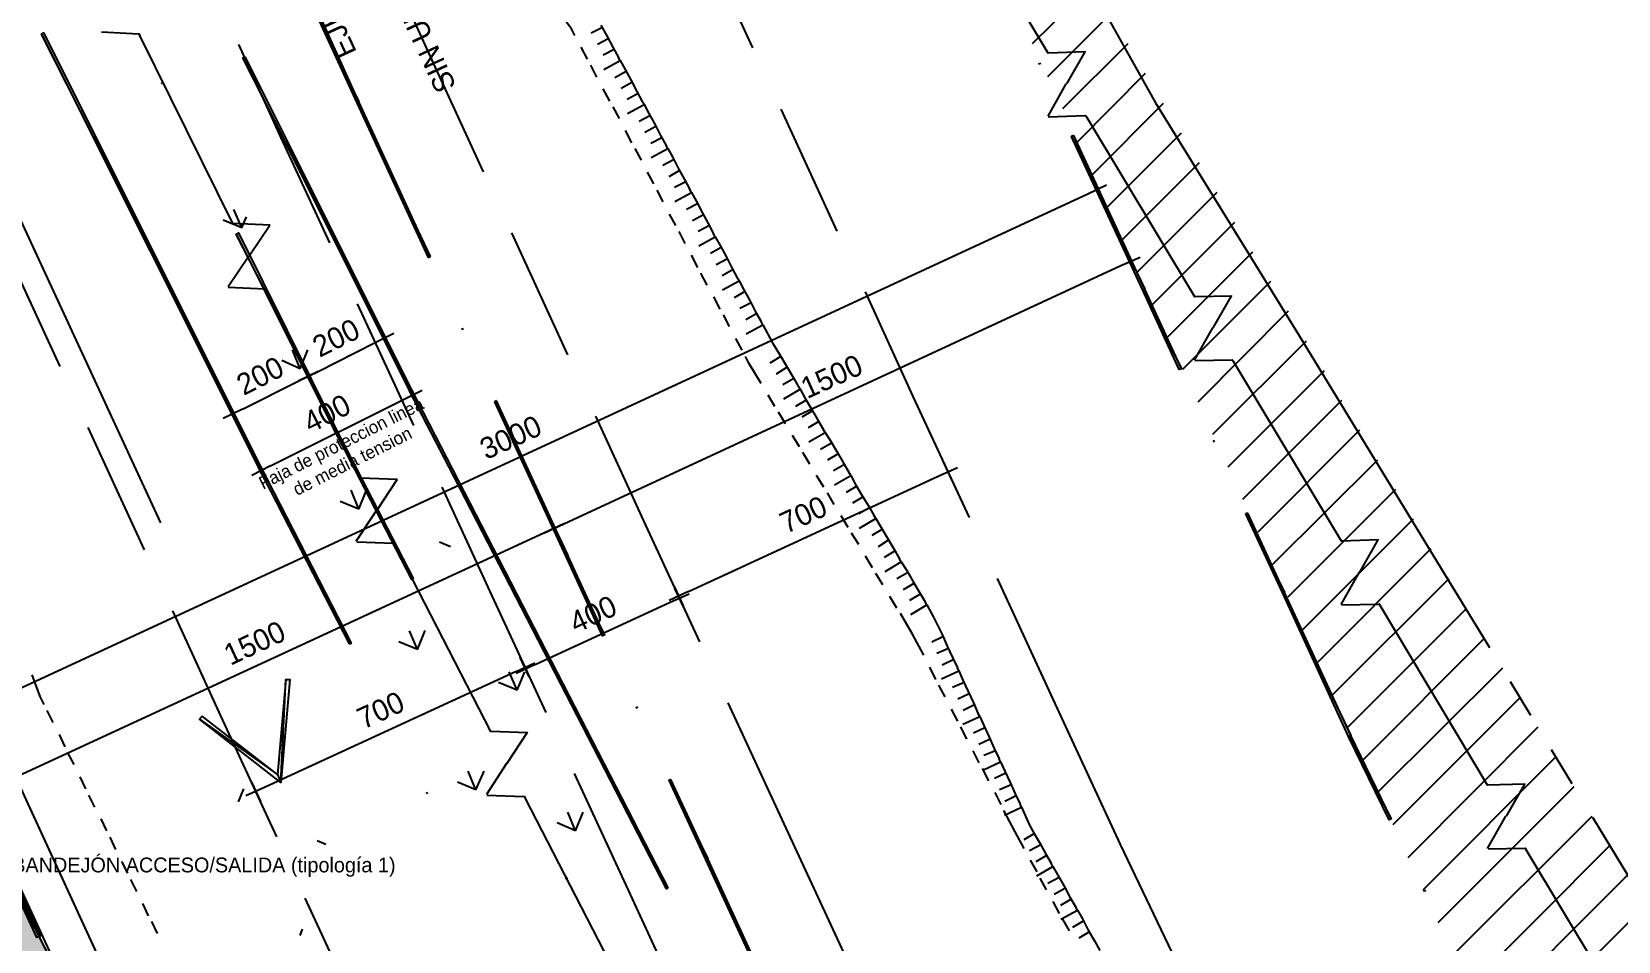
# Model space of a CAD drawing. Header units: metres. Extents: x 1 to 213, y 1 to 147.
# Drawn here: x 102.97 to 140.43, y 96.45 to 117.91 of the extents above; entities that cross this region are included whole.
import ezdxf

# ---------------------------------------------------------------- set-up
doc = ezdxf.new("R2010")
doc.units = ezdxf.units.M
for name, color, linetype in [('00-BASE-ARQUITECTURA', 8, 'Continuous'), ('00-BASE-TEXTO', 8, 'Continuous'), ('PJ-GRAVILLA', 42, 'Continuous'), ('PJ-LIMITE-JARDIN', 7, 'Continuous'), ('PJ-RIEGO-SECTORES', 5, 'Continuous'), ('PJ-ZONAS-TIPOLOGIA', 30, 'Continuous')]:
    doc.layers.add(name, color=color, linetype=linetype)

msp = doc.modelspace()

# ---------------------------------------------------------------- hatches: boundary and pattern name
at = {"layer": 'PJ-GRAVILLA'}
h = msp.add_hatch(dxfattribs=at)
h.set_pattern_fill('GRAVEL', scale=0.03)
h.paths.add_polyline_path([(96.457, 105.666), (98.275, 106.618), (98.292, 106.626), (98.306, 106.613), (98.72, 106.2), (98.733, 106.186), (98.739, 106.168), (98.923, 105.579), (98.947, 105.515), (98.975, 105.453), (99.009, 105.393), (99.385, 104.792), (99.394, 104.775), (99.402, 104.757), (99.952, 103.304), (99.986, 103.227), (100.028, 103.153), (100.077, 103.085), (100.134, 103.022), (100.262, 102.893), (100.276, 102.878), (100.285, 102.859), (100.855, 101.394), (100.884, 101.327), (100.919, 101.264), (100.96, 101.203), (101.148, 100.953), (101.158, 100.938), (101.165, 100.922), (101.76, 99.436), (101.797, 99.356), (102.429, 98.178), (102.437, 98.16), (102.438, 98.141), (102.438, 98.131), (102.441, 98.056), (102.452, 97.982), (102.469, 97.909), (102.494, 97.838), (102.525, 97.769), (103.794, 95.272), (103.803, 95.249), (103.81, 95.226), (103.893, 94.868), (103.914, 94.794), (103.942, 94.722), (103.977, 94.653), (104.018, 94.588), (104.065, 94.527), (104.189, 94.383), (104.201, 94.368), (104.202, 94.333), (104.21, 94.253), (104.226, 94.175), (104.25, 94.099), (104.281, 94.026), (104.319, 93.956), (104.677, 93.369), (104.686, 93.353), (104.693, 93.337), (105.277, 91.836), (105.307, 91.768), (105.344, 91.702), (105.735, 91.077), (105.744, 91.06), (105.752, 91.042), (106.302, 89.59), (106.336, 89.513), (106.378, 89.439), (106.427, 89.37), (106.484, 89.307), (106.613, 89.178), (106.626, 89.164), (106.627, 89.145), (106.627, 89.137), (106.631, 89.062), (106.641, 88.986), (106.659, 88.913), (106.684, 88.841), (106.715, 88.772), (107.5, 87.241), (107.516, 87.207), (108.087, 85.779), (108.116, 85.715), (108.15, 85.654), (108.19, 85.596), (108.379, 85.344), (108.39, 85.328), (108.398, 85.309), (108.76, 84.302), (108.792, 84.227), (108.83, 84.156), (109.262, 83.449), (109.272, 83.431), (109.28, 83.413), (109.642, 82.406), (109.673, 82.331), (109.712, 82.26), (110.146, 81.551), (110.154, 81.535), (110.161, 81.519), (110.723, 80.075), (110.76, 79.993), (110.806, 79.916), (110.861, 79.845), (111.022, 79.657), (111.036, 79.639), (111.045, 79.619), (111.638, 78.094), (111.675, 78.012), (112.572, 76.303), (112.579, 76.288), (112.584, 76.271), (112.668, 75.906), (112.689, 75.832), (112.717, 75.76), (112.752, 75.692), (112.793, 75.627), (112.84, 75.566), (112.965, 75.42), (112.976, 75.406), (112.985, 75.39), (113.585, 74.103), (113.593, 74.083), (113.594, 74.078), (113.601, 74.011), (113.617, 73.934), (113.64, 73.86), (113.67, 73.787), (113.708, 73.718), (113.752, 73.653), (113.848, 73.524), (113.858, 73.51), (113.865, 73.494), (114.46, 72.008), (114.497, 71.927), (115.128, 70.749), (115.137, 70.732), (115.138, 70.712), (115.138, 70.709), (115.142, 70.632), (115.153, 70.555), (115.171, 70.48), (115.197, 70.407), (115.23, 70.336), (116.011, 68.853), (116.019, 68.835), (116.02, 68.802), (116.028, 68.722), (116.044, 68.644), (116.068, 68.568), (116.099, 68.494), (116.137, 68.424), (116.494, 67.839), (116.504, 67.821), (116.512, 67.802), (116.852, 66.857), (116.88, 66.79), (116.913, 66.726), (116.953, 66.665), (116.997, 66.608), (117.153, 66.426), (117.165, 66.41), (117.167, 66.37), (117.167, 66.37), (117.17, 66.313), (117.182, 66.235), (117.201, 66.158), (117.228, 66.084), (117.262, 66.012), (117.775, 65.06), (117.783, 65.043), (117.789, 65.025), (117.983, 64.407), (118.007, 64.339), (118.038, 64.274), (118.922, 62.589), (118.929, 62.574), (118.934, 62.557), (119.018, 62.192), (119.039, 62.118), (119.067, 62.046), (119.102, 61.977), (119.143, 61.912), (119.19, 61.851), (119.313, 61.709), (119.326, 61.691), (119.335, 61.672), (119.604, 61), (113.028, 61), (113.951, 62.424), (113.988, 62.487), (114.019, 62.554), (114.291, 63.213), (114.301, 63.235), (114.314, 63.255), (114.889, 64.045), (114.931, 64.11), (114.967, 64.179), (114.997, 64.251), (115.019, 64.326), (115.034, 64.402), (115.047, 64.494), (115.051, 64.514), (115.062, 64.531), (115.161, 64.657), (115.206, 64.722), (115.246, 64.792), (115.277, 64.865), (115.302, 64.941), (115.319, 65.019), (115.328, 65.099), (115.329, 65.179), (115.321, 65.258), (115.307, 65.337), (115.284, 65.413), (115.254, 65.487), (96.449, 105.64), (96.442, 105.657), (96.457, 105.666)])

# ---------------------------------------------------------------- linework, layer by layer
at = {"layer": '00-BASE-ARQUITECTURA'}
for points in [[(132.733, 32.681), (129.96, 38.513), (126.753, 45.678), (123.451, 52.758), (120.043, 60.007), (116.752, 67.225), (113.566, 74.21), (110.402, 81.365), (106.962, 88.477), (103.628, 95.705), (100.348, 102.806), (97.046, 109.993), (93.786, 117.105), (90.42, 124.481), (87.14, 131.54), (83.753, 138.843), (80.652, 145.574)], [(112.095, 145.574), (114.974, 140.727), (118.255, 135.329), (121.504, 129.73), (125.091, 124.121), (129.505, 116.237), (132.881, 110.765), (136.162, 105.389), (137.389, 103.378)], [(84.028, 140.663), (126.446, 48.45)], [(84.039, 140.642), (126.457, 48.429)], [(106.02, 106.32), (92.685, 135.128)], [(117.852, 122.206), (118.858, 119.994), (119.99, 117.538)], [(127.409, 116.681), (127.843, 117.443), (126.975, 117.411), (124.425, 121.666)], [(111.492, 119.285), (112.497, 117.073), (113.63, 114.607)], [(126.605, 117.634), (128.012, 119.031)], [(109.724, 118.396), (109.672, 118.375), (110.698, 116.258), (109.724, 118.396)], [(109.672, 118.375), (110.698, 116.258), (110.656, 116.237), (109.672, 118.375)], [(115.799, 117.824), (115.715, 117.983), (115.439, 118.343)], [(116.445, 118.015), (116.18, 117.877)], [(116.413, 118.068), (116.561, 117.803)], [(126.965, 116.861), (128.436, 118.332)], [(108.37, 107.654), (103.205, 117.856), (103.247, 117.888), (108.37, 107.654)], [(108.327, 107.632), (108.37, 107.654), (103.205, 117.856), (108.327, 107.632)], [(104.623, 117.909), (105.502, 117.867), (105.523, 117.824)], [(108.603, 113.347), (107.724, 113.39), (105.523, 117.824)], [(116.582, 117.75), (116.328, 117.613)], [(116.561, 117.803), (116.699, 117.538)], [(127.314, 116.099), (128.859, 117.634)], [(107.851, 117.613), (108.857, 115.411), (110, 112.935)], [(111.936, 109.463), (107.957, 117.295), (108.01, 117.316), (111.936, 109.463)], [(111.894, 109.442), (111.936, 109.463), (107.957, 117.295), (111.894, 109.442)], [(116.096, 117.263), (115.947, 117.549)], [(116.72, 117.496), (116.466, 117.359)], [(116.477, 117.02), (116.868, 117.232), (116.826, 117.306)], [(116.699, 117.538), (116.826, 117.306)], [(116.318, 116.84), (116.17, 117.126)], [(117.006, 116.978), (116.741, 116.829)], [(116.868, 117.232), (116.985, 117.02)], [(116.985, 117.02), (117.122, 116.766)], [(126.795, 117.168), (126.742, 117.147)], [(127.674, 115.327), (129.272, 116.935)], [(106.031, 116.692), (106.073, 116.713)], [(116.625, 116.279), (116.466, 116.565)], [(117.143, 116.713), (116.889, 116.575)], [(117.122, 116.766), (117.26, 116.501)], [(117.26, 116.501), (117.387, 116.268)], [(126.975, 115.919), (127.399, 116.681)], [(110.698, 116.258), (110.656, 116.237)], [(110.698, 116.258), (110.656, 116.237), (112.381, 112.607), (110.698, 116.258)], [(110.656, 116.237), (112.381, 112.607), (112.338, 112.585), (110.656, 116.237)], [(116.847, 115.866), (116.699, 116.141)], [(117.292, 116.459), (117.027, 116.311)], [(117.038, 115.983), (117.429, 116.194), (117.387, 116.268)], [(117.429, 116.194), (117.546, 115.983)], [(128.023, 114.554), (129.695, 116.226)], [(117.567, 115.93), (117.313, 115.792)], [(117.546, 115.983), (117.683, 115.729)], [(120.657, 116.089), (121.98, 113.21)], [(126.975, 115.909), (127.854, 115.94), (127.885, 115.898)], [(131.304, 111.675), (130.436, 111.654), (127.885, 115.898)], [(117.143, 115.295), (116.995, 115.581)], [(117.704, 115.676), (117.45, 115.538)], [(117.852, 115.411), (117.588, 115.274)], [(117.683, 115.729), (117.821, 115.464)], [(117.821, 115.464), (117.948, 115.231)], [(127.578, 115.464), (127.526, 115.443), (129.251, 111.834), (127.578, 115.464)], [(127.526, 115.443), (129.251, 111.834), (129.208, 111.813), (127.526, 115.443)], [(128.383, 113.792), (130.118, 115.528)], [(117.366, 114.882), (117.217, 115.157)], [(117.598, 114.946), (117.99, 115.157), (117.948, 115.231)], [(117.99, 115.157), (118.106, 114.946)], [(101.491, 114.692), (102.496, 112.49), (103.639, 110.014)], [(118.128, 114.893), (117.874, 114.755)], [(118.265, 114.639), (118.011, 114.49)], [(118.106, 114.946), (118.244, 114.681)], [(118.244, 114.681), (118.382, 114.427)], [(128.732, 113.019), (130.542, 114.829)], [(117.662, 114.321), (117.514, 114.596)], [(118.413, 114.374), (118.149, 114.236)], [(118.382, 114.427), (118.509, 114.194)], [(127.907, 114.088), (128.351, 114.3)], [(128.235, 113.972), (128.023, 114.427)], [(101.131, 101.695), (127.907, 114.088)], [(117.884, 113.898), (117.736, 114.173)], [(118.159, 113.908), (118.551, 114.12), (118.509, 114.194)], [(118.551, 114.12), (118.667, 113.908)], [(118.667, 113.908), (118.805, 113.644)], [(129.092, 112.257), (130.965, 114.131)], [(107.936, 113.284), (107.745, 113.718)], [(107.936, 113.284), (108.042, 113.549)], [(118.18, 113.337), (118.032, 113.612)], [(118.688, 113.855), (118.434, 113.718)], [(118.837, 113.591), (118.572, 113.453)], [(118.805, 113.644), (118.942, 113.39)], [(107.936, 113.284), (107.491, 113.464)], [(110.148, 108.553), (107.798, 113.136), (107.851, 113.168), (110.148, 108.553)], [(110.105, 108.532), (110.148, 108.553), (107.798, 113.136), (110.105, 108.532)], [(108.105, 112.628), (108.592, 113.347)], [(114.296, 113.168), (115.619, 110.289)], [(118.403, 112.914), (118.255, 113.199)], [(118.974, 113.337), (118.71, 113.199)], [(118.72, 112.861), (119.112, 113.072), (119.07, 113.146)], [(118.942, 113.39), (119.07, 113.146)], [(129.441, 111.485), (131.378, 113.422)], [(119.249, 112.818), (118.995, 112.681)], [(119.112, 113.072), (119.228, 112.871)], [(119.228, 112.871), (119.366, 112.607)], [(107.608, 111.898), (108.095, 112.628)], [(115.535, 106.299), (128.69, 112.395)], [(118.699, 112.353), (118.551, 112.638)], [(119.398, 112.554), (119.133, 112.416)], [(119.366, 112.607), (119.503, 112.342)], [(128.69, 112.395), (129.145, 112.596)], [(129.018, 112.268), (128.817, 112.723)], [(129.801, 110.723), (131.801, 112.723)], [(118.921, 111.929), (118.773, 112.215)], [(119.535, 112.3), (119.271, 112.152)], [(119.281, 111.823), (119.673, 112.035), (119.63, 112.109)], [(119.503, 112.342), (119.63, 112.109)], [(119.673, 112.035), (119.789, 111.823)], [(130.15, 109.95), (132.225, 112.025)], [(107.608, 111.887), (108.486, 111.845)], [(108.507, 111.802), (108.497, 111.845)], [(111.608, 107.347), (110.73, 107.378), (110.127, 108.543), (108.507, 111.802)], [(119.228, 111.368), (119.08, 111.654)], [(119.81, 111.781), (119.556, 111.633)], [(119.789, 111.823), (119.927, 111.569)], [(122.647, 111.771), (123.779, 109.305), (125.102, 106.447)], [(129.251, 111.834), (129.208, 111.813)], [(129.251, 111.834), (129.208, 111.813), (130.118, 109.961), (129.251, 111.834)], [(129.208, 111.813), (130.118, 109.961), (130.066, 109.94), (129.208, 111.813)], [(130.87, 110.924), (131.304, 111.686)], [(110.656, 111.495), (111.989, 108.617)], [(119.958, 111.517), (119.694, 111.379)], [(120.096, 111.263), (119.831, 111.114)], [(119.927, 111.569), (120.064, 111.305)], [(120.064, 111.305), (120.191, 111.072)], [(130.51, 109.178), (132.648, 111.326)], [(111.407, 110.458), (111.185, 110.903)], [(113.164, 110.903), (113.122, 110.882)], [(119.45, 110.956), (119.302, 111.231)], [(119.842, 110.786), (120.234, 110.998), (120.191, 111.072)], [(120.234, 110.998), (120.466, 110.575), (120.636, 110.289)], [(130.425, 110.162), (130.859, 110.924)], [(109.735, 109.897), (111.068, 110.575)], [(111.068, 110.575), (111.524, 110.797)], [(119.747, 110.395), (119.599, 110.67)], [(130.859, 108.416), (133.071, 110.617)], [(109.312, 109.961), (108.878, 110.151)], [(109.312, 109.961), (109.132, 110.405)], [(109.312, 109.961), (109.492, 110.405)], [(120.191, 109.612), (119.906, 110.088), (119.821, 110.247)], [(120.657, 110.247), (120.403, 110.088)], [(120.636, 110.289), (120.784, 110.035)], [(130.436, 110.151), (131.314, 110.172), (131.346, 110.13)], [(109.28, 109.675), (109.735, 109.897)], [(109.735, 109.897), (109.28, 109.675)], [(109.619, 109.569), (109.396, 110.014)], [(109.396, 110.014), (109.619, 109.569)], [(120.805, 109.993), (120.551, 109.834)], [(120.784, 110.035), (120.932, 109.781)], [(120.932, 109.781), (121.07, 109.548)], [(131.219, 107.643), (133.495, 109.918)], [(134.331, 105.156), (134.765, 105.918), (133.897, 105.886), (131.346, 110.13)], [(107.946, 109.008), (109.28, 109.675)], [(111.746, 109.231), (112.19, 109.453)], [(112.074, 109.125), (111.852, 109.569)], [(117.99, 97.705), (111.894, 109.442), (111.936, 109.463), (117.99, 97.705)], [(111.894, 109.442), (111.936, 109.463)], [(117.948, 97.684), (117.99, 97.705), (111.894, 109.442), (117.948, 97.684)], [(120.964, 109.728), (120.71, 109.58)], [(120.731, 109.252), (121.112, 109.474), (121.07, 109.548)], [(121.112, 109.474), (121.228, 109.273)], [(107.608, 109.114), (107.83, 108.67)], [(108.613, 107.664), (111.746, 109.231)], [(113.947, 109.199), (113.905, 109.178), (115.63, 105.548), (113.947, 109.199)], [(113.905, 109.178), (115.63, 105.548), (115.588, 105.526), (113.905, 109.178)], [(120.519, 109.072), (120.361, 109.336)], [(121.26, 109.22), (121.006, 109.072)], [(121.228, 109.273), (121.377, 109.019)], [(121.377, 109.019), (121.525, 108.765)], [(131.568, 106.881), (133.907, 109.22)], [(107.946, 109.008), (107.491, 108.786)], [(116.286, 108.839), (117.418, 106.373), (118.741, 103.516)], [(120.773, 108.659), (120.604, 108.934)], [(121.408, 108.966), (121.154, 108.818)], [(121.557, 108.712), (121.303, 108.564)], [(121.525, 108.765), (121.662, 108.532)], [(104.295, 108.574), (105.629, 105.685)], [(111.979, 105.008), (110.105, 108.532), (110.148, 108.553), (111.979, 105.008)], [(110.105, 108.532), (110.148, 108.553)], [(111.936, 104.987), (111.979, 105.008), (110.105, 108.532), (111.936, 104.987)], [(121.101, 108.119), (120.932, 108.384)], [(121.324, 108.236), (121.705, 108.458), (121.662, 108.532)], [(121.705, 108.458), (121.832, 108.257)], [(131.928, 106.108), (134.331, 108.521)], [(121.345, 107.707), (121.176, 107.982)], [(121.853, 108.204), (121.599, 108.056)], [(122.012, 107.95), (121.758, 107.802)], [(121.832, 108.257), (121.98, 108.003)], [(121.98, 108.003), (122.128, 107.749)], [(130.902, 108.257), (130.859, 108.236)], [(108.613, 107.664), (108.169, 107.442)], [(108.275, 107.781), (108.497, 107.326)], [(110.518, 103.484), (108.327, 107.632), (108.37, 107.654), (110.518, 103.484)], [(108.327, 107.632), (108.37, 107.654)], [(110.465, 103.463), (110.518, 103.484), (108.327, 107.632), (110.465, 103.463)], [(122.16, 107.696), (121.906, 107.548)], [(121.927, 107.22), (122.308, 107.442), (122.266, 107.516)], [(122.128, 107.749), (122.266, 107.516)], [(124.372, 107.421), (124.827, 107.632)], [(124.71, 107.304), (124.499, 107.759)], [(132.277, 105.346), (134.754, 107.812)], [(111.121, 106.616), (111.598, 107.347)], [(112.656, 107.167), (113.788, 104.701), (115.111, 101.843)], [(118.477, 104.701), (124.372, 107.421)], [(121.673, 107.167), (121.504, 107.442)], [(122.456, 107.188), (122.202, 107.04)], [(122.308, 107.442), (122.424, 107.23)], [(122.424, 107.23), (122.573, 106.976)], [(110.698, 106.648), (110.254, 106.828)], [(110.698, 106.648), (110.518, 107.093)], [(110.698, 106.648), (110.878, 107.093)], [(121.916, 106.754), (121.758, 107.029)], [(122.604, 106.934), (122.35, 106.786)], [(122.573, 106.976), (122.731, 106.722)], [(132.637, 104.574), (135.177, 107.114)], [(110.635, 105.886), (111.111, 106.616)], [(115.196, 106.426), (115.408, 105.971)], [(115.408, 105.971), (115.196, 106.426)], [(122.245, 106.214), (122.086, 106.489)], [(122.753, 106.68), (122.498, 106.532)], [(122.52, 106.193), (122.901, 106.426), (122.858, 106.5)], [(122.731, 106.722), (122.858, 106.5)], [(122.901, 106.426), (123.028, 106.214)], [(131.685, 106.553), (131.642, 106.532), (132.553, 104.68), (131.685, 106.553)], [(131.642, 106.532), (132.553, 104.68), (132.51, 104.659), (131.642, 106.532)], [(132.987, 103.801), (135.601, 106.415)], [(115.08, 106.087), (101.914, 100.002)], [(115.535, 106.299), (115.08, 106.087)], [(115.08, 106.087), (115.535, 106.299)], [(122.498, 105.812), (122.329, 106.077)], [(123.059, 106.172), (122.805, 106.024)], [(123.028, 106.214), (123.176, 105.96)], [(110.645, 105.876), (111.513, 105.844)], [(111.545, 105.802), (111.524, 105.844)], [(114.688, 101.367), (113.81, 101.399), (111.545, 105.802)], [(112.857, 105.759), (112.603, 105.865)], [(123.208, 105.918), (122.954, 105.759)], [(123.356, 105.664), (123.102, 105.505)], [(123.176, 105.96), (123.324, 105.706)], [(123.324, 105.706), (123.462, 105.473)], [(133.346, 103.039), (136.013, 105.717)], [(115.63, 105.548), (115.588, 105.526)], [(115.63, 105.548), (115.588, 105.526), (116.498, 103.674), (115.63, 105.548)], [(115.588, 105.526), (116.498, 103.674), (116.445, 103.653), (115.588, 105.526)], [(122.827, 105.262), (122.657, 105.537)], [(123.123, 105.177), (123.504, 105.399), (123.462, 105.473)], [(123.504, 105.399), (123.631, 105.198)], [(123.07, 104.86), (122.901, 105.124)], [(123.652, 105.145), (123.398, 104.997)], [(123.8, 104.891), (123.546, 104.743)], [(123.631, 105.198), (123.779, 104.944)], [(123.779, 104.944), (123.927, 104.69)], [(125.769, 105.008), (127.081, 102.161), (128.669, 98.732), (130.076, 95.8)], [(133.696, 102.267), (136.437, 105.008)], [(133.886, 104.394), (134.32, 105.156)], [(118.477, 104.701), (118.022, 104.489)], [(118.043, 104.447), (118.498, 104.648)], [(118.138, 104.817), (118.35, 104.362)], [(118.371, 104.32), (118.159, 104.775)], [(123.398, 104.309), (123.229, 104.584)], [(123.948, 104.637), (123.694, 104.489)], [(123.927, 104.69), (124.065, 104.457)], [(132.553, 104.68), (132.51, 104.659)], [(132.553, 104.68), (132.51, 104.659), (134.119, 101.304), (132.553, 104.68)], [(132.51, 104.659), (134.119, 101.304), (134.066, 101.282), (132.51, 104.659)], [(106.295, 104.246), (107.428, 101.769), (108.751, 98.912)], [(114.857, 102.976), (118.043, 104.447)], [(124.033, 103.198), (123.769, 103.695), (123.483, 104.182)], [(123.726, 104.161), (124.107, 104.383), (124.065, 104.457)], [(124.107, 104.383), (124.266, 104.098), (124.467, 103.685)], [(133.897, 104.383), (134.775, 104.405)], [(134.055, 101.505), (136.86, 104.309)], [(134.807, 104.373), (134.775, 104.415)], [(137.791, 99.399), (138.225, 100.15), (137.347, 100.129), (134.807, 104.373)], [(112.084, 103.336), (111.894, 103.77)], [(112.084, 103.336), (112.264, 103.78)], [(112.084, 103.336), (111.64, 103.516)], [(124.488, 103.632), (124.224, 103.505)], [(124.467, 103.685), (124.583, 103.41)], [(124.583, 103.41), (124.71, 103.145)], [(134.405, 100.732), (137.283, 103.611)], [(114.392, 102.806), (114.847, 103.018)], [(114.72, 102.69), (114.508, 103.145)], [(114.529, 103.092), (114.741, 102.637)], [(124.615, 103.357), (124.34, 103.24)], [(124.732, 103.092), (124.467, 102.965)], [(124.71, 103.145), (124.827, 102.902)], [(102.972, 102.732), (103.163, 102.224), (103.258, 102.034)], [(114.392, 102.806), (108.486, 100.087)], [(114.434, 102.373), (114.243, 102.806)], [(114.857, 102.976), (114.413, 102.764)], [(114.434, 102.373), (114.614, 102.806)], [(124.319, 102.627), (124.181, 102.912)], [(124.456, 102.637), (124.859, 102.828), (124.827, 102.902)], [(124.859, 102.828), (124.954, 102.605)], [(134.765, 99.97), (137.707, 102.902)], [(108.772, 100.383), (108.857, 100.192), (108.973, 102.627), (108.772, 100.383)], [(108.857, 100.192), (108.973, 102.627), (109.068, 102.627), (108.857, 100.192)], [(114.434, 102.373), (113.989, 102.552)], [(124.541, 102.214), (124.393, 102.489)], [(124.986, 102.552), (124.71, 102.436)], [(125.102, 102.288), (124.837, 102.161)], [(124.954, 102.605), (125.081, 102.341)], [(125.081, 102.341), (125.208, 102.076)], [(137.876, 102.574), (138.363, 101.78)], [(103.332, 101.896), (103.47, 101.611)], [(117.281, 101.97), (117.239, 101.949)], [(119.408, 102.076), (120.731, 99.219), (122.34, 95.737), (123.737, 92.837)], [(124.837, 101.642), (124.689, 101.928)], [(125.229, 102.023), (124.964, 101.896)], [(125.208, 102.076), (125.314, 101.833)], [(135.114, 99.198), (138.119, 102.203)], [(106.994, 101.759), (106.93, 101.685), (108.772, 100.383), (106.994, 101.759)], [(106.93, 101.685), (108.772, 100.383), (108.857, 100.192), (106.93, 101.685)], [(124.954, 101.568), (125.356, 101.748), (125.314, 101.833)], [(125.356, 101.748), (125.451, 101.536)], [(125.451, 101.536), (125.578, 101.261)], [(103.618, 101.325), (103.755, 101.039)], [(113.757, 101.452), (113.799, 101.473)], [(114.201, 100.647), (114.677, 101.378)], [(125.049, 101.219), (124.911, 101.505)], [(125.472, 101.484), (125.208, 101.357)], [(125.599, 101.219), (125.335, 101.092)], [(125.578, 101.261), (125.695, 100.997)], [(134.119, 101.304), (134.066, 101.282), (135.071, 99.335), (134.119, 101.304)], [(134.066, 101.282), (135.071, 99.335), (135.019, 99.314), (134.066, 101.282)], [(135.474, 98.425), (138.543, 101.505)], [(103.819, 100.891), (103.967, 100.616)], [(125.345, 100.658), (125.197, 100.944)], [(125.726, 100.944), (125.451, 100.827)], [(125.695, 100.997), (125.811, 100.753)], [(135.823, 97.663), (138.966, 100.806)], [(138.85, 100.976), (139.337, 100.171)], [(113.46, 100.023), (113.28, 100.457)], [(113.46, 100.023), (113.651, 100.457)], [(113.714, 99.917), (114.191, 100.647)], [(115.778, 100.404), (117.101, 97.547), (118.72, 94.033), (120.117, 91.144)], [(125.568, 100.235), (125.419, 100.52)], [(125.441, 100.489), (125.843, 100.679), (125.811, 100.753)], [(125.97, 100.415), (125.705, 100.288)], [(125.843, 100.679), (125.949, 100.457)], [(125.949, 100.457), (126.076, 100.192)], [(104.105, 100.33), (104.242, 100.044)], [(107.851, 99.737), (107.978, 100.044)], [(108.486, 100.087), (108.031, 99.875)], [(108.158, 100.203), (108.37, 99.748)], [(113.46, 100.023), (113.026, 100.203)], [(118.064, 100.266), (118.022, 100.245), (118.932, 98.393), (118.064, 100.266)], [(118.022, 100.245), (118.932, 98.393), (118.89, 98.372), (118.022, 100.245)], [(126.097, 100.139), (125.822, 100.023)], [(126.076, 100.192), (126.192, 99.928)], [(136.183, 96.89), (139.389, 100.097)], [(104.316, 99.896), (104.454, 99.61)], [(112.286, 99.938), (112.328, 99.96)], [(113.714, 99.896), (114.593, 99.864)], [(114.625, 99.833), (114.603, 99.875)], [(117.281, 94.668), (117.757, 95.398), (116.889, 95.43), (114.625, 99.833)], [(125.864, 99.674), (125.716, 99.96)], [(125.938, 99.42), (126.34, 99.61), (126.308, 99.684)], [(126.213, 99.875), (125.949, 99.748)], [(126.192, 99.928), (126.308, 99.684)], [(104.602, 99.335), (104.74, 99.049)], [(115.81, 99.049), (115.63, 99.494)], [(115.81, 99.049), (115.99, 99.494)], [(126.404, 98.637), (126.192, 99.028), (125.927, 99.536)], [(126.34, 99.61), (126.531, 99.187), (126.615, 99.028)], [(136.532, 96.128), (139.813, 99.399)], [(137.347, 98.637), (137.781, 99.399)], [(139.823, 99.377), (141.051, 97.356), (144.607, 91.387), (147.93, 85.831), (152.661, 77.989), (156.556, 71.564), (160.979, 64.156), (164.694, 57.88), (169.446, 50.334), (173.362, 43.582), (177.923, 43.593)], [(104.814, 98.901), (104.951, 98.615)], [(115.81, 99.049), (115.376, 99.24)], [(126.647, 98.986), (126.393, 98.838)], [(126.615, 99.028), (126.764, 98.774)], [(102.231, 98.615), (102.147, 98.573), (103.184, 96.573), (102.231, 98.615)], [(102.147, 98.573), (103.184, 96.573), (103.089, 96.531), (102.147, 98.573)], [(109.915, 98.732), (109.714, 98.817)], [(126.795, 98.721), (126.531, 98.584)], [(126.764, 98.774), (126.912, 98.52)], [(126.912, 98.52), (127.039, 98.287)], [(136.892, 95.356), (140.226, 98.7)], [(137.357, 98.626), (138.236, 98.647), (138.257, 98.605)], [(141.686, 94.382), (140.808, 94.361), (138.257, 98.605)], [(105.089, 98.33), (105.237, 98.055)], [(118.932, 98.393), (118.89, 98.372)], [(118.932, 98.393), (118.89, 98.372), (120.551, 94.89), (118.932, 98.393)], [(118.89, 98.372), (120.551, 94.89), (120.509, 94.869), (118.89, 98.372)], [(126.711, 98.086), (126.552, 98.361)], [(126.933, 98.467), (126.679, 98.319)], [(126.7, 97.991), (127.081, 98.213), (127.039, 98.287)], [(127.081, 98.213), (127.197, 98.002)], [(105.301, 97.906), (105.449, 97.621)], [(115.566, 97.928), (115.619, 97.949)], [(126.933, 97.663), (126.785, 97.938)], [(127.229, 97.949), (126.965, 97.811)], [(127.197, 98.002), (127.346, 97.748)], [(137.241, 94.594), (140.649, 98.002)], [(109.418, 97.462), (110.74, 94.604), (112.391, 91.038), (113.767, 88.18)], [(127.367, 97.695), (127.113, 97.547)], [(127.515, 97.441), (127.261, 97.293)], [(127.346, 97.748), (127.483, 97.483)], [(127.483, 97.483), (127.621, 97.25)], [(135.886, 97.642), (135.833, 97.621)], [(105.586, 97.335), (105.724, 97.049)], [(127.24, 97.102), (127.092, 97.388)], [(127.272, 96.964), (127.663, 97.176), (127.621, 97.25)], [(127.663, 97.176), (127.78, 96.975)], [(137.601, 93.821), (141.072, 97.293)], [(105.798, 96.912), (105.936, 96.626)], [(109.312, 96.583), (109.365, 96.732)], [(127.473, 96.689), (127.314, 96.964)], [(127.801, 96.922), (127.547, 96.774)], [(127.949, 96.668), (127.695, 96.52)], [(127.78, 96.975), (127.917, 96.71)], [(127.917, 96.71), (128.065, 96.456)], [(128.065, 96.456), (128.192, 96.224)]]:
    msp.add_lwpolyline(points, dxfattribs=at)
at = {"layer": 'PJ-LIMITE-JARDIN'}
msp.add_lwpolyline([(102.525, 97.769), (103.794, 95.272)], dxfattribs=at)
at = {"layer": 'PJ-RIEGO-SECTORES'}
msp.add_lwpolyline([(102.525, 97.769), (103.794, 95.272)], dxfattribs=at)

# ---------------------------------------------------------------- texts
at = {"layer": '00-BASE-TEXTO'}
for s, height, rotation, p in [('SIN URBANIZAZR *PROYECCIÓN"', 0.50296, 114.829, (113.005, 116.628)), ('EJE CALLE EXISTENTE', 0.50296, 114.8183, (110.656, 117.433)), ('200', 0.503, 26.5648, (109.767, 110.215)), ('200', 0.503, 27.0322, (107.978, 109.315)), ('1500', 0.503, 24.4778, (121.281, 109.241)), ('Faja de proteccion linea', 0.30178, 26.7462, (108.433, 107.103)), ('400', 0.503, 27.0322, (109.555, 108.426)), ('3000', 0.503, 24.637, (113.704, 107.802)), ('de media tension', 0.30177, 26.7354, (109.238, 106.955)), ('700', 0.503, 24.7027, (120.784, 106.056)), ('400', 0.503, 24.7027, (115.82, 103.706)), ('1500', 0.503, 24.9939, (107.661, 102.944)), ('700', 0.503, 24.7027, (110.804, 101.441))]:
    msp.add_text(s, height=height, rotation=rotation, dxfattribs=at).set_placement(p)
at = {"layer": 'PJ-ZONAS-TIPOLOGIA'}
msp.add_text('B-4 MEDIANA ACCESO PATIO - BANDEJÓN ACCESO/SALIDA (tipología 1)', height=0.35, dxfattribs=at).set_placement((95.464, 98.072))

doc.saveas('drawing.dxf')
